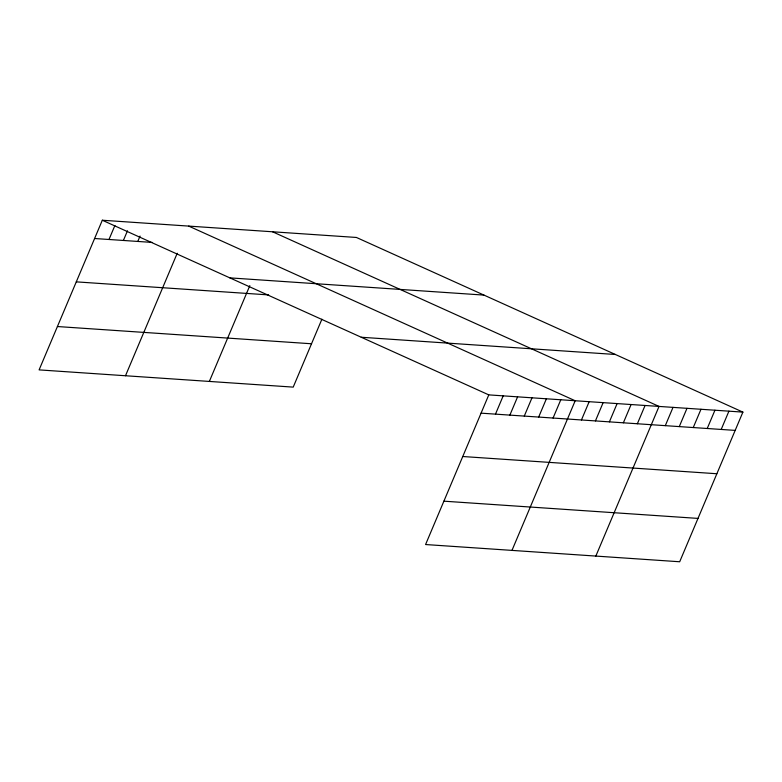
<?xml version="1.0" encoding="UTF-8"?>
<svg xmlns="http://www.w3.org/2000/svg" width="782" height="782" viewBox="0 0 782 782"><rect width="100%" height="100%" fill="white"/><g stroke="black" fill="none" stroke-linecap="round" stroke-linejoin="round"><path stroke-width="1.17" d="M742.9 412.114L488.789 394.881L425.574 544.536L679.685 561.759L742.9 412.114L356.426 237.464L102.315 220.241L39.1 369.886L293.211 387.119L321.901 319.193M108.991 239.488L114.895 225.509M123.39 240.465L127.476 230.788M137.788 241.442L140.066 236.066M125.501 375.741L177.231 253.26M209.351 381.43L249.82 285.625M495.475 414.137L503.188 395.858M509.874 415.115L517.596 396.836M524.272 416.092L531.995 397.813M538.671 417.06L546.393 398.791M553.069 418.038L560.792 399.768M511.975 550.391L575.19 400.746L188.706 226.096M581.446 419.963L589.169 401.694M595.425 420.912L603.137 402.642M609.393 421.86L617.115 403.58M623.371 422.808L631.094 404.529M637.35 423.756L645.072 405.477M595.835 556.08L659.04 406.425L272.566 231.785M665.296 425.652L673.019 407.373M679.275 426.601L686.997 408.321M693.253 427.549L700.975 409.269M707.231 428.497L714.943 410.218M721.199 429.445L728.922 411.166M94.593 238.51L152.187 242.42M229.849 277.874L483.96 295.097M76.284 281.862L268.666 294.912M361.255 337.247L615.366 354.481M57.409 326.534L311.519 343.767M481.077 413.16L735.178 430.393M462.758 456.512L716.869 473.745M443.893 501.174L698.003 518.407M102.315 220.241L488.789 394.881"/></g></svg>
